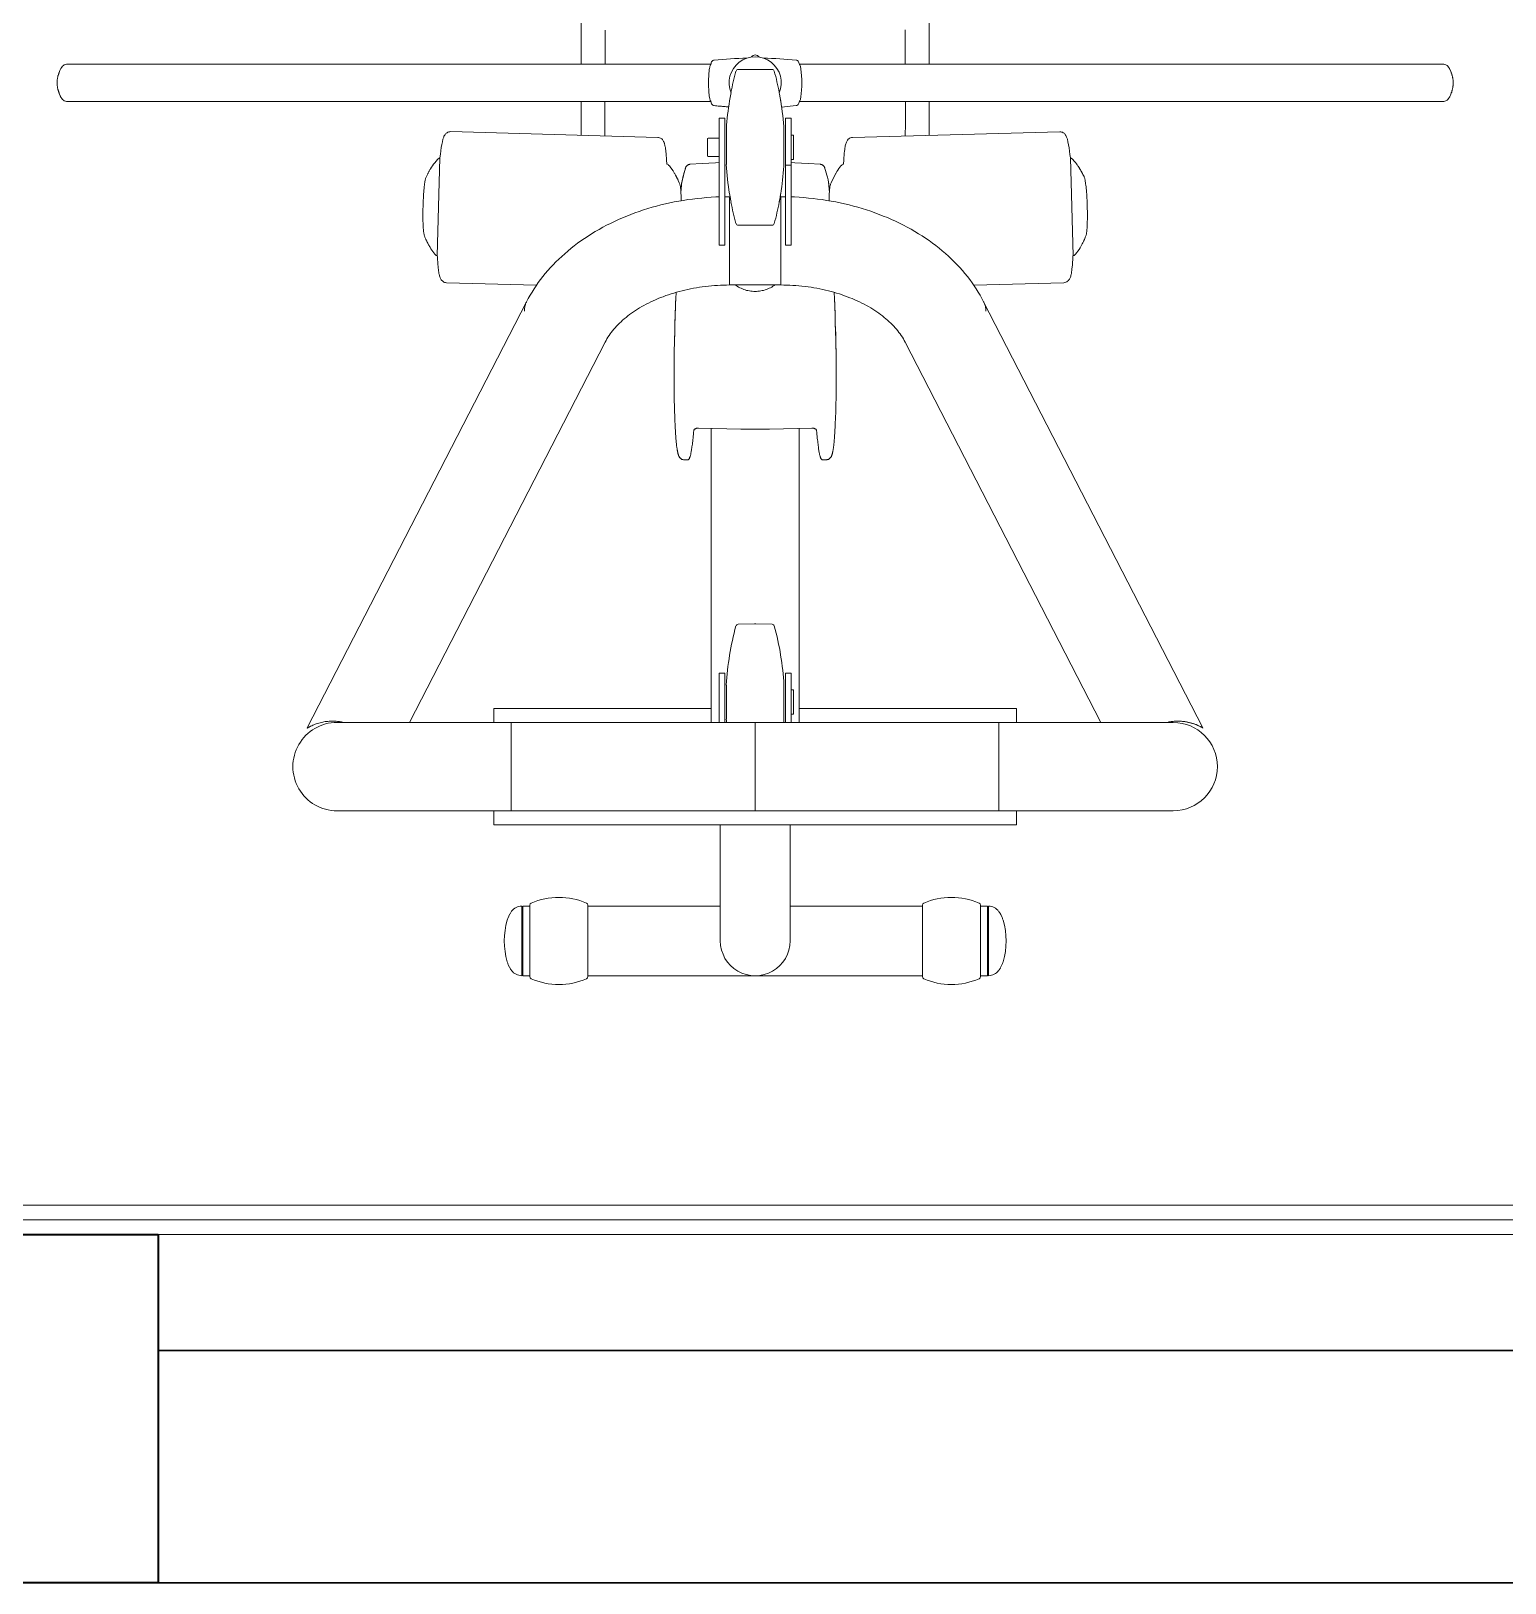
# Model space of a CAD drawing. Header units: centimetres. Extents: x 118932 to 154602, y -32682 to -23521.
# Drawn here: x 129501.4 to 129628.3, y -28918.3 to -28784.8 of the extents above; entities that cross this region are included whole.
import ezdxf

# ---------------------------------------------------------------- set-up
doc = ezdxf.new("R2010")
doc.units = ezdxf.units.CM
doc.header["$LTSCALE"] = 50
doc.header["$MEASUREMENT"] = 0
for name, color, linetype, lineweight, true_color in [('GEN_01_TA_Kolon', 7, 'Continuous', 35, 0xd05d28), ('GEN_02_TF_Mobilya', 7, 'Continuous', 5, 0x745e3d), ('GEN_05_ML_Alçıpan_giydirme', 7, 'Continuous', 18, 0x7ebab5), ('KALACAK DUVARLAR', 7, 'Continuous', 30, 0x005387)]:
    doc.layers.add(name, color=color, linetype=linetype, lineweight=lineweight, true_color=true_color)

# ---------------------------------------------------------------- blocks, each defined once
blk = doc.blocks.new('LEVEL -1_C BLOK_KOLON')
at = {"layer": 'GEN_01_TA_Kolon', "elevation": 0, "flags": 128}
blk.add_lwpolyline([(55379.74, 8603.14), (55379.74, 8573.14), (55319.74, 8573.14), (55319.74, 8603.14)], close=True, dxfattribs=at)
blk = doc.blocks.new('PP_Level-1_Cblok_YeniDuvarlar')
at = {"layer": 'GEN_05_ML_Alçıpan_giydirme', "elevation": 0}
for points in [[(-397.82, -1406.57), (-74.82, -1406.57), (-74.81, -1391.57), (-62.81, -1391.57), (-62.81, -1023.36), (-71.32, -1023.36), (-71.32, -957.36), (-62.81, -957.36), (-62.81, -649.78), (-71.31, -649.78), (-71.31, -583.78), (-62.81, -583.78), (-62.81, -120.17), (-443.43, -120.17)], [(-397.82, -1405.32), (-76.07, -1405.32), (-76.06, -1390.32), (-64.06, -1390.32), (-64.06, -1024.61), (-72.57, -1024.61), (-72.57, -956.11), (-64.06, -956.11), (-64.06, -651.03), (-72.56, -651.03), (-72.56, -582.53), (-64.06, -582.53), (-64.06, -121.42), (-443.43, -121.42)], [(-397.82, -1404.07), (-77.32, -1404.07), (-77.31, -1389.07), (-65.31, -1389.07), (-65.31, -1025.86), (-73.82, -1025.86), (-73.82, -954.86), (-65.31, -954.86), (-65.31, -652.28), (-73.81, -652.28), (-73.81, -581.28), (-65.31, -581.28), (-65.31, -122.67), (-443.43, -122.67)]]:
    blk.add_lwpolyline(points, dxfattribs=at)
blk = doc.blocks.new('KALACAK DUVALAR LEVEL -1 C BLOK')
at = {"layer": 'KALACAK DUVARLAR', "elevation": 0}
blk.add_lwpolyline([(163.35, -700.11), (426.35, -700.11), (426.14, -680.1), (163.35, -680.1)], close=True, dxfattribs=at)
blk = doc.blocks.new('apor aletleri 10')
at = {"layer": 'GEN_02_TF_Mobilya'}
for p, q in [((-71.13, 20.92, 0), (-71.11, 20.98, 0)), ((-9.74, 21.21, 0), (-12.66, 21.21, 0)), ((48.73, 19.2, 0), (48.71, 19.13, 0)), ((-26.18, 18.46, 0), (-26.18, 15.55, 0)), ((-8.92, 17.97, 0), (-7.68, 18.1, 0)), ((3.78, 15.55, 0), (3.78, 18.46, 0)), ((-18.17, 12.33, 0), (-18.17, 12.33, 0)), ((-18.17, 12.31, 0), (-18.17, 12.32, 0)), ((-8.6, 12.98, 0), (-8.1, 12.98, 0)), ((16.59, 12.9, 0), (16.59, 12.9, 0)), ((-17.97, 11.96, 0), (-17.99, 11.99, 0)), ((-17.96, 11.94, 0), (-17.89, 11.8, 0)), ((-17.61, 10.88, 0), (-17.57, 10.88, 0)), ((-4.83, 10.92, 0), (-4.83, 10.93, 0)), ((-13.32, 10.05, 0), (-13.3, 9.93, 0)), ((-9.11, 9.9, 0), (-9.12, 9.9, 0)), ((-9.11, 9.96, 0), (-9.11, 9.96, 0)), ((-9.09, 10.04, 0), (-9.08, 10.07, 0)), ((-9.06, 10.22, 0), (-9.05, 10.24, 0)), ((-9.04, 10.29, 0), (-9.04, 10.32, 0)), ((-39.8, 8.49, 0), (-39.8, 8.67, 0)), ((-9.74, 7.81, 0), (-12.66, 7.81, 0)), ((-8.7, 2.65, 0), (-8.7, 2.66, 0)), ((-15, -9.68, 0), (-15, -34.98, 0)), ((-7.4, -9.68, 0), (-7.4, -34.98, 0)), ((-48, -34.89, 0), (-48.1, -34.91, 0)), ((24.79, -34.98, 0), (-47.2, -34.98, 0)), ((-32.2, -42.58, 0), (-32.2, -34.98, 0)), ((-11.2, -42.58, 0), (-11.2, -34.98, 0)), ((9.79, -34.98, 0), (9.79, -42.58, 0)), ((24.79, -42.58, 0), (-47.2, -42.58, 0)), ((-14.2, -53.78, 0), (-14.2, -43.78, 0)), ((-8.2, -53.78, 0), (-8.2, -43.78, 0)), ((-30.6, -56.85, 0), (-30.6, -50.71, 0)), ((-25.6, -56.85, 0), (-25.6, -50.71, 0)), ((3.2, -50.71, 0), (3.2, -56.85, 0)), ((8.19, -50.71, 0), (8.19, -56.85, 0)), ((-32.31, -51.44, 0), (-32.49, -51.84, 0)), ((-31.3, -50.78, 0), (-31.3, -56.78, 0)), ((-25.6, -50.78, 0), (-14.2, -50.78, 0)), ((-8.2, -50.78, 0), (3.2, -50.78, 0)), ((8.89, -56.78, 0), (8.89, -50.78, 0)), ((10.06, -51.75, 0), (9.93, -51.49, 0)), ((-32.34, -56.07, 0), (-32.46, -55.81, 0)), ((9.9, -56.12, 0), (10.09, -55.72, 0)), ((-25.6, -56.78, 0), (3.2, -56.78, 0))]:
    blk.add_line(p, q, dxfattribs=at)
at = {"layer": 'GEN_02_TF_Mobilya', "elevation": 0, "flags": 128}
for points in [[(3.78, 21.66), (3.78, 40.72)], [(-26.18, 40.72), (-26.18, 21.66)], [(-24.12, 21.66), (-24.11, 22.05), (-24.11, 22.51), (-24.11, 22.97), (-24.1, 23.4), (-24.1, 23.81), (-24.1, 24.2), (-24.1, 24.59)], [(1.7, 24.63), (1.7, 24.25), (1.7, 23.86), (1.7, 23.45), (1.7, 23.03), (1.71, 22.58), (1.71, 22.12), (1.71, 21.66)], [(-70.47, 21.66), (-70.49, 21.66), (-70.58, 21.64), (-70.68, 21.61), (-70.76, 21.56), (-70.83, 21.49), (-70.9, 21.4), (-70.97, 21.3), (-70.97, 21.3), (-71.05, 21.12), (-71.13, 20.94), (-71.13, 20.92), (-71.15, 20.88), (-71.16, 20.84), (-71.17, 20.8), (-71.19, 20.75), (-71.2, 20.7), (-71.22, 20.65), (-71.23, 20.59), (-71.24, 20.54), (-71.25, 20.49), (-71.26, 20.44), (-71.27, 20.4), (-71.28, 20.35), (-71.28, 20.31), (-71.29, 20.27), (-71.29, 20.23), (-71.29, 20.2), (-71.3, 20.16), (-71.3, 20.13), (-71.3, 20.09), (-71.3, 20.06), (-71.3, 20.01), (-71.3, 19.95), (-71.29, 19.9), (-71.29, 19.85), (-71.28, 19.79), (-71.27, 19.74), (-71.26, 19.69), (-71.26, 19.64), (-71.25, 19.59), (-71.23, 19.54), (-71.22, 19.5), (-71.21, 19.45), (-71.2, 19.41), (-71.19, 19.36)], [(-70.47, 21.66), (-61.99, 21.66), (-20.78, 21.66), (-15.02, 21.66)], [(-14.73, 22.02), (-14.79, 22.01), (-14.85, 21.97), (-14.91, 21.92), (-14.95, 21.86), (-14.98, 21.8), (-15, 21.72), (-15.02, 21.64), (-15.02, 21.64), (-15.03, 21.62), (-15.05, 21.6), (-15.07, 21.56), (-15.08, 21.52), (-15.1, 21.46), (-15.11, 21.39), (-15.13, 21.31), (-15.15, 21.18), (-15.16, 21.05), (-15.18, 20.9), (-15.19, 20.75), (-15.2, 20.59), (-15.21, 20.43), (-15.22, 20.34), (-15.22, 20.25), (-15.22, 20.15), (-15.22, 20.06), (-15.22, 19.96), (-15.22, 19.87), (-15.22, 19.78), (-15.21, 19.69), (-15.2, 19.52), (-15.19, 19.36), (-15.18, 19.21), (-15.16, 19.07), (-15.15, 18.93), (-15.13, 18.81), (-15.11, 18.72), (-15.1, 18.66), (-15.08, 18.6), (-15.07, 18.55), (-15.05, 18.52), (-15.03, 18.49), (-15.02, 18.48), (-15.02, 18.48), (-15, 18.4), (-14.98, 18.32), (-14.95, 18.26), (-14.91, 18.2), (-14.85, 18.15), (-14.79, 18.11), (-14.73, 18.1), (-14.73, 18.1), (-14.74, 18.1)], [(-7.67, 18.1), (-7.68, 18.1), (-7.62, 18.11), (-7.55, 18.14), (-7.5, 18.2), (-7.46, 18.26), (-7.43, 18.32), (-7.4, 18.39), (-7.38, 18.48), (-7.38, 18.48), (-7.38, 18.48), (-7.35, 18.52), (-7.33, 18.57), (-7.31, 18.64), (-7.29, 18.72), (-7.27, 18.81), (-7.26, 18.93), (-7.24, 19.07), (-7.23, 19.21), (-7.21, 19.36), (-7.2, 19.52), (-7.19, 19.69), (-7.19, 19.78), (-7.18, 19.87), (-7.18, 19.96), (-7.18, 20.06), (-7.18, 20.15), (-7.18, 20.25), (-7.19, 20.34), (-7.19, 20.43), (-7.2, 20.59), (-7.21, 20.75), (-7.23, 20.9), (-7.24, 21.05), (-7.26, 21.18), (-7.27, 21.31), (-7.29, 21.4), (-7.31, 21.48), (-7.33, 21.55), (-7.35, 21.6), (-7.38, 21.63), (-7.38, 21.64), (-7.38, 21.64), (-7.4, 21.72), (-7.43, 21.79), (-7.46, 21.86), (-7.5, 21.92), (-7.55, 21.97), (-7.62, 22.01), (-7.68, 22.02), (-7.68, 22.02)], [(-7.39, 21.66), (7.95, 21.66), (39.58, 21.66), (48.07, 21.66)], [(48.56, 21.3), (48.65, 21.13), (48.72, 20.94), (48.73, 20.92), (48.71, 20.98), (48.68, 21.05), (48.65, 21.11), (48.62, 21.17), (48.62, 21.18), (48.61, 21.19), (48.61, 21.2), (48.6, 21.21), (48.57, 21.28), (48.56, 21.3), (48.56, 21.3), (48.5, 21.4), (48.43, 21.49), (48.36, 21.56), (48.27, 21.61), (48.18, 21.64), (48.09, 21.66), (48.07, 21.66)], [(48.6, 18.9), (48.59, 18.86), (48.57, 18.83), (48.56, 18.82), (48.65, 19), (48.72, 19.17), (48.73, 19.2), (48.74, 19.23), (48.76, 19.27), (48.77, 19.32), (48.78, 19.36), (48.8, 19.41), (48.81, 19.47), (48.83, 19.52), (48.84, 19.57), (48.85, 19.63), (48.86, 19.67), (48.87, 19.72), (48.87, 19.77), (48.88, 19.81), (48.88, 19.85), (48.89, 19.88), (48.89, 19.92), (48.89, 19.96), (48.9, 19.99), (48.9, 20.02), (48.9, 20.06), (48.9, 20.11), (48.89, 20.16), (48.89, 20.22), (48.88, 20.27), (48.88, 20.32), (48.87, 20.37), (48.86, 20.43), (48.85, 20.48), (48.84, 20.52), (48.83, 20.57), (48.82, 20.62), (48.81, 20.67), (48.8, 20.71), (48.78, 20.75), (48.77, 20.8), (48.76, 20.84), (48.74, 20.88), (48.73, 20.92)], [(-71.16, 19.3), (-71.19, 19.36), (-71.17, 19.32), (-71.16, 19.28), (-71.15, 19.24), (-71.13, 19.2)], [(-70.47, 18.46), (-70.49, 18.46), (-70.58, 18.47), (-70.68, 18.51), (-70.76, 18.56), (-70.83, 18.63), (-70.9, 18.71), (-70.97, 18.82), (-70.97, 18.82), (-70.97, 18.83), (-70.99, 18.87), (-71.01, 18.91), (-71.01, 18.92), (-71.02, 18.93), (-71.02, 18.94), (-71.02, 18.95), (-71.05, 19.01), (-71.08, 19.07), (-71.11, 19.13), (-71.13, 19.2), (-71.13, 19.17)], [(-71.13, 19.17), (-71.05, 18.99), (-70.97, 18.82)], [(-13.27, 19.22), (-13.3, 19.1), (-13.4, 18.51)], [(-9.08, 18.97), (-9.1, 19.09), (-9.13, 19.21), (-9.13, 19.21)], [(-9.13, 19.21), (-9.11, 19.1), (-9.09, 18.98), (-9.08, 18.97)], [(-9.1, 19.04), (-9.08, 18.96), (-9.07, 18.89), (-9.05, 18.81), (-9.04, 18.73), (-9.02, 18.63), (-9.01, 18.52)], [(-9, 18.51), (-9.02, 18.59), (-9.03, 18.66), (-9.04, 18.74)], [(48.07, 18.46), (48.09, 18.46), (48.18, 18.47), (48.27, 18.51), (48.36, 18.56), (48.43, 18.63), (48.5, 18.71), (48.56, 18.82), (48.56, 18.82)], [(-70.47, 18.46), (-61.99, 18.46), (-20.79, 18.46), (-15.02, 18.46)], [(-24.14, 18.46), (-24.14, 18.22), (-24.14, 17.95), (-24.14, 17.69), (-24.14, 17.44), (-24.14, 17.21), (-24.13, 16.78), (-24.13, 16.58), (-24.13, 16.39), (-24.13, 16.21), (-24.13, 16.03), (-24.13, 15.87), (-24.13, 15.71), (-24.13, 15.56), (-24.13, 15.5)], [(-14.5, 18.07), (-14.4, 18.06), (-14.3, 18.06), (-14.2, 18.05), (-14.11, 18.04), (-14.01, 18.03), (-13.91, 18.02)], [(-7.39, 18.46), (7.95, 18.46), (39.58, 18.46), (48.07, 18.46), (48.08, 18.46)], [(1.74, 18.46), (1.74, 18.28), (1.74, 18.01), (1.74, 17.75), (1.74, 17.5), (1.73, 17.27), (1.73, 16.63), (1.73, 16.44), (1.73, 16.26), (1.73, 16.09), (1.72, 15.92), (1.72, 15.76), (1.72, 15.61), (1.72, 15.5)], [(-13.67, 16.13), (-13.67, 16.12), (-13.68, 15.96)], [(-38.57, 5.16), (-38.34, 13.6), (-38.34, 13.6), (-38.3, 13.93), (-38.26, 14.22), (-38.22, 14.5), (-38.18, 14.75), (-38.13, 14.99), (-38.08, 15.2), (-38.06, 15.27), (-38.03, 15.34), (-38.01, 15.4), (-37.99, 15.46), (-37.96, 15.52), (-37.93, 15.57), (-37.89, 15.63), (-37.84, 15.68), (-37.79, 15.73), (-37.73, 15.77), (-37.66, 15.81), (-37.58, 15.84), (-37.5, 15.85), (-37.42, 15.86), (-19.59, 15.37), (-19.51, 15.36), (-19.43, 15.34), (-19.36, 15.31), (-19.29, 15.27), (-19.24, 15.23), (-19.19, 15.18), (-19.15, 15.13), (-19.11, 15.07), (-19.09, 15.02), (-19.06, 14.97), (-19.04, 14.91), (-19.02, 14.86), (-19, 14.79), (-18.98, 14.73), (-18.97, 14.65), (-18.95, 14.57), (-18.93, 14.47), (-18.92, 14.37), (-18.9, 14.25), (-18.88, 14.12), (-18.87, 13.97), (-18.85, 13.79), (-18.83, 13.6), (-18.82, 13.38), (-18.8, 13.13), (-18.8, 13.07), (-18.79, 13.07), (-18.74, 13.05), (-18.7, 13.02), (-18.66, 12.99), (-18.62, 12.95), (-18.59, 12.92), (-18.51, 12.82), (-18.37, 12.63), (-18.27, 12.48), (-18.17, 12.33)], [(-14.3, 13.71), (-15.25, 13.71), (-15.3, 13.76), (-15.3, 15.26), (-15.25, 15.31), (-14.3, 15.31)], [(-8.1, 15.56), (-7.9, 15.56), (-7.9, 13.46), (-8.1, 13.46)], [(15.94, 13.6), (15.9, 13.88), (15.86, 14.19), (15.82, 14.48), (15.78, 14.74), (15.73, 14.98), (15.68, 15.2), (15.65, 15.27), (15.63, 15.34), (15.61, 15.4), (15.58, 15.46), (15.55, 15.52), (15.52, 15.57), (15.48, 15.63), (15.44, 15.68), (15.39, 15.73), (15.32, 15.77), (15.26, 15.81), (15.18, 15.83), (15.1, 15.85), (15.02, 15.85), (-2.81, 15.37), (-2.9, 15.36), (-2.99, 15.34), (-3.07, 15.3), (-3.14, 15.25), (-3.2, 15.2), (-3.25, 15.13), (-3.29, 15.07), (-3.32, 15.01), (-3.35, 14.95), (-3.38, 14.88), (-3.4, 14.81), (-3.42, 14.74), (-3.44, 14.65), (-3.46, 14.56), (-3.47, 14.45), (-3.49, 14.32), (-3.51, 14.18), (-3.53, 14.02), (-3.55, 13.84), (-3.57, 13.62), (-3.58, 13.38), (-3.6, 13.11), (-3.6, 13.07)], [(-38.34, 13.6), (-38.35, 13.6), (-38.4, 13.58), (-38.44, 13.55), (-38.49, 13.53), (-38.53, 13.49), (-38.56, 13.46), (-38.67, 13.32), (-38.78, 13.19), (-38.88, 13.06), (-38.98, 12.93), (-39.07, 12.8), (-39.15, 12.67), (-39.19, 12.6)], [(16.17, 5.16), (15.94, 13.6), (15.94, 13.6), (15.99, 13.58), (16.04, 13.55), (16.08, 13.52), (16.12, 13.49), (16.16, 13.46), (16.27, 13.33), (16.37, 13.21), (16.45, 13.1), (16.53, 13), (16.59, 12.9), (16.6, 12.9), (16.6, 12.89), (16.61, 12.88), (16.62, 12.87), (16.63, 12.85), (16.64, 12.83), (16.65, 12.81), (16.66, 12.8)], [(-39.28, 12.45), (-39.29, 12.42), (-39.32, 12.38), (-39.34, 12.33), (-39.36, 12.29), (-39.39, 12.25), (-39.39, 12.24), (-39.42, 12.17), (-39.48, 12.05), (-39.53, 11.93), (-39.55, 11.89), (-39.57, 11.84), (-39.59, 11.78), (-39.6, 11.72), (-39.61, 11.66), (-39.63, 11.58), (-39.64, 11.49), (-39.66, 11.38), (-39.67, 11.26), (-39.69, 11.13), (-39.7, 10.98), (-39.72, 10.83), (-39.73, 10.66), (-39.74, 10.5), (-39.75, 10.32), (-39.76, 10.14), (-39.77, 9.96), (-39.78, 9.78), (-39.79, 9.59), (-39.79, 9.4), (-39.8, 9.21), (-39.8, 9.02), (-39.8, 8.84), (-39.8, 8.66), (-39.8, 8.48), (-39.8, 8.31), (-39.8, 8.15), (-39.79, 7.99), (-39.79, 7.84), (-39.78, 7.69), (-39.77, 7.56), (-39.76, 7.44), (-39.75, 7.34), (-39.74, 7.25), (-39.73, 7.17), (-39.72, 7.1), (-39.71, 7.04), (-39.7, 6.99), (-39.69, 6.94), (-39.67, 6.89), (-39.63, 6.79), (-39.59, 6.68), (-39.56, 6.61), (-39.55, 6.6), (-39.55, 6.59), (-39.55, 6.58), (-39.54, 6.57), (-39.53, 6.54)], [(-39.19, 12.6), (-39.19, 12.59), (-39.2, 12.59), (-39.2, 12.59), (-39.21, 12.57), (-39.24, 12.52), (-39.24, 12.51), (-39.25, 12.51), (-39.28, 12.45)], [(-18.17, 12.33), (-18.17, 12.32), (-18.17, 12.32), (-18.17, 12.32), (-18.17, 12.32), (-18.16, 12.31), (-18.16, 12.3), (-18.15, 12.29), (-18.14, 12.27), (-18.13, 12.26), (-18.13, 12.24)], [(-18.12, 12.24), (-18.12, 12.24), (-18.12, 12.24), (-18.06, 12.13), (-18.01, 12.03)], [(-18, 12.02), (-18, 12.02), (-18, 12.03), (-18.01, 12.03), (-18.01, 12.03), (-17.99, 12.01), (-17.98, 11.98), (-17.96, 11.95), (-17.96, 11.94), (-17.96, 11.94), (-17.96, 11.93), (-17.96, 11.93), (-17.95, 11.92), (-17.95, 11.92)], [(-17.51, 11.51), (-17.51, 11.51), (-17.47, 11.72), (-17.42, 11.93), (-17.37, 12.13), (-17.32, 12.33), (-17.27, 12.52), (-17.21, 12.7), (-17.22, 12.7), (-17.22, 12.67), (-17.23, 12.64), (-17.23, 12.61), (-17.28, 12.44), (-17.33, 12.25), (-17.38, 12.06), (-17.43, 11.87), (-17.48, 11.66), (-17.52, 11.45)], [(-14.3, 13.2), (-14.61, 13.19), (-15.75, 13.13), (-16.83, 13.05), (-16.84, 13.04), (-16.88, 13.04), (-16.91, 13.03), (-16.94, 13.02), (-16.97, 13.01), (-17, 12.99), (-17.03, 12.98), (-17.05, 12.96), (-17.07, 12.94), (-17.09, 12.92), (-17.11, 12.9), (-17.13, 12.88), (-17.14, 12.86), (-17.16, 12.84), (-17.17, 12.82), (-17.18, 12.8), (-17.18, 12.78), (-17.19, 12.77), (-17.2, 12.75), (-17.2, 12.73), (-17.21, 12.72), (-17.21, 12.7)], [(-8.73, 12.89), (-8.73, 12.9), (-8.73, 13.06)], [(-4.81, 10.61), (-4.83, 10.92), (-4.83, 10.96), (-4.84, 10.99), (-4.84, 11.02), (-4.84, 11.06), (-4.84, 11.09), (-4.85, 11.12), (-4.85, 11.15), (-4.85, 11.18), (-4.85, 11.21), (-4.86, 11.23), (-4.86, 11.26), (-4.86, 11.28), (-4.86, 11.31), (-4.87, 11.33), (-4.87, 11.35), (-4.87, 11.37), (-4.87, 11.39), (-4.87, 11.41), (-4.88, 11.42), (-4.88, 11.43), (-4.88, 11.45), (-4.88, 11.45), (-4.89, 11.48), (-4.89, 11.51), (-4.93, 11.72), (-4.98, 11.93), (-5.03, 12.13), (-5.08, 12.33), (-5.14, 12.52), (-5.19, 12.7), (-5.19, 12.72), (-5.2, 12.73), (-5.21, 12.75), (-5.21, 12.76), (-5.22, 12.78), (-5.23, 12.8), (-5.24, 12.82), (-5.25, 12.84), (-5.26, 12.86), (-5.27, 12.88), (-5.29, 12.9), (-5.31, 12.92), (-5.33, 12.94), (-5.35, 12.96), (-5.38, 12.98), (-5.4, 12.99), (-5.43, 13.01), (-5.46, 13.02), (-5.49, 13.03), (-5.53, 13.04), (-5.56, 13.04), (-5.57, 13.05), (-6.65, 13.12), (-7.79, 13.19), (-8.1, 13.2)], [(-3.6, 13.07), (-3.61, 13.07), (-3.66, 13.05), (-3.71, 13.02), (-3.75, 12.99), (-3.78, 12.95), (-3.82, 12.92), (-3.91, 12.8), (-4, 12.68), (-4.08, 12.56), (-4.16, 12.44), (-4.23, 12.33), (-4.23, 12.33), (-4.23, 12.32), (-4.23, 12.32), (-4.23, 12.32), (-4.24, 12.32), (-4.24, 12.31), (-4.24, 12.31), (-4.24, 12.3), (-4.24, 12.3), (-4.25, 12.3), (-4.25, 12.28), (-4.67, 11.45), (-4.71, 11.34), (-4.71, 11.33), (-4.73, 11.27)], [(16.97, 12.27), (16.97, 12.27), (16.96, 12.29), (16.96, 12.29), (16.95, 12.3), (16.95, 12.32), (16.94, 12.33), (16.93, 12.34), (16.93, 12.35), (16.91, 12.38), (16.9, 12.41), (16.88, 12.44), (16.86, 12.47), (16.84, 12.5), (16.82, 12.54), (16.8, 12.57), (16.78, 12.61), (16.76, 12.64), (16.74, 12.67), (16.72, 12.7), (16.71, 12.73), (16.69, 12.75), (16.68, 12.77), (16.67, 12.79), (16.66, 12.8), (16.66, 12.81), (16.65, 12.82)], [(16.89, 12.42), (16.89, 12.43), (16.87, 12.46)], [(17.09, 6.47), (17.1, 6.48), (17.11, 6.51), (17.12, 6.53), (17.12, 6.54), (17.13, 6.55), (17.13, 6.56), (17.14, 6.58), (17.14, 6.58), (17.14, 6.58), (17.14, 6.58), (17.14, 6.58), (17.14, 6.58), (17.14, 6.58), (17.17, 6.65), (17.22, 6.77), (17.27, 6.89), (17.28, 6.94), (17.3, 6.99), (17.31, 7.04), (17.32, 7.1), (17.33, 7.17), (17.34, 7.25), (17.35, 7.34), (17.36, 7.44), (17.37, 7.56), (17.38, 7.69), (17.38, 7.83), (17.39, 7.99), (17.39, 8.14), (17.4, 8.31), (17.4, 8.48), (17.4, 8.66), (17.4, 8.84), (17.4, 9.02), (17.39, 9.21), (17.39, 9.4), (17.38, 9.59), (17.38, 9.77), (17.37, 9.96), (17.36, 10.14), (17.35, 10.32), (17.34, 10.49), (17.33, 10.66), (17.31, 10.82), (17.3, 10.98), (17.29, 11.12), (17.27, 11.26), (17.25, 11.38), (17.24, 11.49), (17.22, 11.58), (17.21, 11.65), (17.2, 11.72), (17.18, 11.78), (17.17, 11.84), (17.15, 11.89), (17.13, 11.93), (17.11, 11.99), (17.07, 12.08), (17.02, 12.17), (16.97, 12.28)], [(-17.87, 11.76), (-17.89, 11.79), (-17.89, 11.8), (-17.89, 11.8), (-17.89, 11.8), (-17.89, 11.8), (-17.89, 11.8), (-17.89, 11.81)], [(-17.89, 11.81), (-17.88, 11.77), (-17.87, 11.77)], [(-17.86, 11.74), (-17.87, 11.77), (-17.88, 11.77)], [(-17.69, 11.33), (-17.7, 11.34), (-17.74, 11.47), (-17.8, 11.61), (-17.82, 11.65), (-17.82, 11.66), (-17.83, 11.66), (-17.83, 11.66), (-17.83, 11.67), (-17.83, 11.68), (-17.84, 11.69), (-17.85, 11.71), (-17.86, 11.73), (-17.87, 11.76)], [(-17.87, 11.74), (-17.86, 11.74), (-17.86, 11.74), (-17.86, 11.74), (-17.86, 11.74)], [(-17.82, 11.66), (-17.82, 11.66), (-17.83, 11.67)], [(-17.7, 11.34), (-17.68, 11.3), (-17.67, 11.25), (-17.65, 11.19), (-17.64, 11.13), (-17.63, 11.06), (-17.62, 10.99), (-17.61, 10.9), (-17.6, 10.8), (-17.6, 10.68), (-17.59, 10.54), (-17.58, 10.4), (-17.57, 10.25), (-17.57, 10.09), (-17.57, 9.93), (-17.57, 9.91)], [(-17.59, 10.61), (-17.57, 10.92), (-17.57, 10.93), (-17.59, 10.61)], [(-4.81, 10.61), (-4.83, 10.92), (-4.83, 10.96), (-4.84, 11), (-4.84, 11.05), (-4.84, 11.09), (-4.85, 11.14), (-4.85, 11.18), (-4.85, 11.22), (-4.86, 11.26), (-4.86, 11.29), (-4.87, 11.33), (-4.87, 11.36), (-4.87, 11.39), (-4.87, 11.41), (-4.88, 11.44), (-4.88, 11.46), (-4.88, 11.48), (-4.89, 11.5), (-4.89, 11.51)], [(-4.84, 9.91), (-4.84, 9.92), (-4.83, 10.09), (-4.83, 10.25), (-4.82, 10.4), (-4.82, 10.54), (-4.81, 10.68), (-4.8, 10.8), (-4.79, 10.9), (-4.78, 10.99), (-4.77, 11.06), (-4.76, 11.13), (-4.75, 11.19), (-4.74, 11.25), (-4.72, 11.3), (-4.71, 11.34)], [(18.56, -34.98), (1.72, -2.25), (1.64, -2.11), (1.56, -1.97), (1.47, -1.83), (1.38, -1.69), (1.28, -1.55), (1.18, -1.41), (1.08, -1.28), (0.97, -1.14), (0.85, -1.01), (0.73, -0.88), (0.61, -0.75), (0.48, -0.62), (0.34, -0.5), (0.2, -0.37), (0.06, -0.25), (-0.09, -0.12), (-0.24, 0), (-0.4, 0.12), (-0.56, 0.24), (-0.73, 0.35), (-0.9, 0.47), (-1.07, 0.58), (-1.25, 0.69), (-1.44, 0.8), (-1.62, 0.9), (-1.82, 1.01), (-2.01, 1.11), (-2.21, 1.21), (-2.42, 1.3), (-2.63, 1.4), (-2.84, 1.49), (-3.06, 1.57), (-3.27, 1.66), (-3.5, 1.74), (-3.72, 1.82), (-3.95, 1.9), (-4.19, 1.97), (-4.42, 2.04), (-4.66, 2.1), (-4.9, 2.17), (-5.14, 2.23), (-5.39, 2.28), (-5.64, 2.33), (-5.89, 2.38), (-6.14, 2.43), (-6.39, 2.47), (-6.65, 2.51), (-6.91, 2.54), (-7.17, 2.57), (-7.43, 2.59), (-7.69, 2.62), (-7.95, 2.63), (-8.21, 2.65), (-8.47, 2.66), (-8.74, 2.66), (-9, 2.67), (-9, 10.26), (-9, 2.67), (-13.4, 2.67), (-13.4, 10.26), (-13.4, 2.67), (-13.67, 2.66), (-13.93, 2.66), (-14.19, 2.65), (-14.45, 2.63), (-14.71, 2.62), (-14.97, 2.6), (-15.23, 2.57), (-15.49, 2.54), (-15.75, 2.51), (-16, 2.47), (-16.26, 2.43), (-16.51, 2.38), (-16.76, 2.34), (-17, 2.28), (-17.25, 2.23), (-17.49, 2.17), (-17.74, 2.11), (-17.97, 2.04), (-18.21, 1.97), (-18.44, 1.9), (-18.67, 1.82), (-18.9, 1.75), (-19.12, 1.66), (-19.34, 1.58), (-19.56, 1.49), (-19.77, 1.4), (-19.98, 1.31), (-20.18, 1.21), (-20.38, 1.11), (-20.58, 1.01), (-20.78, 0.91), (-20.96, 0.8), (-21.15, 0.69), (-21.33, 0.58), (-21.5, 0.47), (-21.68, 0.35), (-21.84, 0.24), (-22.01, 0.12), (-22.16, 0), (-22.32, -0.12), (-22.47, -0.25), (-22.61, -0.37), (-22.75, -0.5), (-22.88, -0.62), (-23.01, -0.75), (-23.14, -0.88), (-23.26, -1.01), (-23.37, -1.15), (-23.48, -1.28), (-23.59, -1.41), (-23.69, -1.55), (-23.78, -1.69), (-23.88, -1.83), (-23.96, -1.97), (-24.04, -2.11), (-24.12, -2.25), (-40.97, -34.98)], [(-14.3, 10.25), (-14.6, 10.24), (-15, 10.21), (-15.4, 10.18), (-15.8, 10.15), (-16.2, 10.11), (-16.59, 10.06), (-16.99, 10.01), (-17.38, 9.95), (-17.77, 9.88), (-18.16, 9.81), (-18.54, 9.73), (-18.93, 9.64), (-19.31, 9.55), (-19.69, 9.45), (-20.07, 9.35), (-20.44, 9.24), (-20.81, 9.12), (-21.18, 9), (-21.55, 8.87), (-21.91, 8.73), (-22.26, 8.59), (-22.62, 8.45), (-22.97, 8.29), (-23.31, 8.14), (-23.65, 7.97), (-23.99, 7.8), (-24.32, 7.63), (-24.64, 7.45), (-24.97, 7.26), (-25.28, 7.07), (-25.59, 6.87), (-25.9, 6.67), (-26.2, 6.47), (-26.49, 6.26), (-26.77, 6.04), (-27.05, 5.82), (-27.33, 5.59), (-27.59, 5.36), (-27.85, 5.13), (-28.11, 4.89), (-28.35, 4.65), (-28.59, 4.41), (-28.82, 4.16), (-29.05, 3.91), (-29.27, 3.65), (-29.48, 3.39), (-29.68, 3.13), (-29.87, 2.87), (-30.06, 2.6), (-30.24, 2.33), (-30.41, 2.06), (-30.57, 1.78), (-30.73, 1.51), (-30.88, 1.23), (-30.89, 1.19), (-30.93, 1.12), (-30.96, 1.05), (-30.98, 0.97), (-31, 0.89), (-31.02, 0.82), (-31.04, 0.74), (-31.05, 0.66), (-31.06, 0.57), (-31.07, 0.49), (-31.07, 0.41)], [(-13.36, 10.26), (-13.4, 10.26), (-13.8, 10.26)], [(-13.32, 10.06), (-13.33, 10.13), (-13.35, 10.21), (-13.36, 10.29), (-13.38, 10.39), (-13.4, 10.5), (-13.4, 10.5), (-13.4, 10.51), (-13.4, 10.51)], [(-13.37, 10.35), (-13.39, 10.43), (-13.4, 10.51), (-13.4, 10.51)], [(-13.27, 9.8), (-13.27, 9.8), (-13.3, 9.92), (-13.32, 10.04), (-13.32, 10.04)], [(-9.03, 10.37), (-9.03, 10.33), (-9.04, 10.3), (-9.05, 10.25), (-9.06, 10.21), (-9.06, 10.16), (-9.07, 10.12), (-9.08, 10.08), (-9.08, 10.05), (-9.09, 10.02), (-9.1, 9.97), (-9.1, 9.94), (-9.11, 9.9), (-9.12, 9.89), (-9.12, 9.87), (-9.12, 9.86), (-9.12, 9.85), (-9.13, 9.84), (-9.13, 9.83), (-9.13, 9.83), (-9.13, 9.83), (-9.13, 9.83), (-9.13, 9.83), (-9.13, 9.83), (-9.13, 9.84), (-9.13, 9.84), (-9.13, 9.85), (-9.13, 9.86), (-9.13, 9.87), (-9.12, 9.89), (-9.12, 9.9), (-9.12, 9.92), (-9.11, 9.96), (-9.11, 9.99)], [(-9.13, 9.8), (-9.11, 9.92), (-9.09, 10.04), (-9.06, 10.15), (-9.06, 10.17)], [(-9.1, 10), (-9.1, 9.99), (-9.1, 9.98), (-9.11, 9.97), (-9.11, 9.97), (-9.11, 9.96), (-9.11, 9.96)], [(-9.11, 9.96), (-9.11, 9.96), (-9.11, 9.96), (-9.1, 9.96), (-9.1, 9.97), (-9.1, 9.98), (-9.1, 9.99), (-9.1, 10)], [(-9.11, 9.96), (-9.11, 9.96), (-9.11, 9.96)], [(-8.6, 10.26), (-9, 10.26), (-9.05, 10.26)], [(-9.03, 10.35), (-9.02, 10.39), (-9.01, 10.5), (-9.01, 10.5)], [(8.47, 1.23), (8.32, 1.5), (8.17, 1.78), (8.01, 2.05), (7.83, 2.33), (7.66, 2.6), (7.47, 2.86), (7.28, 3.13), (7.07, 3.39), (6.86, 3.65), (6.64, 3.91), (6.42, 4.16), (6.18, 4.41), (5.94, 4.66), (5.7, 4.9), (5.44, 5.14), (5.18, 5.37), (4.91, 5.6), (4.64, 5.83), (4.35, 6.05), (4.07, 6.27), (3.77, 6.48), (3.47, 6.69), (3.17, 6.89), (2.86, 7.08), (2.54, 7.28), (2.22, 7.46), (1.89, 7.64), (1.56, 7.82), (1.22, 7.99), (0.88, 8.15), (0.53, 8.31), (0.18, 8.46), (-0.17, 8.6), (-0.53, 8.74), (-0.89, 8.88), (-1.25, 9.01), (-1.62, 9.13), (-1.99, 9.24), (-2.37, 9.35), (-2.74, 9.46), (-3.12, 9.56), (-3.5, 9.65), (-3.89, 9.73), (-4.27, 9.81), (-4.66, 9.88), (-5.05, 9.95), (-5.44, 10.01), (-5.83, 10.06), (-6.22, 10.11), (-6.62, 10.15), (-7.01, 10.19), (-7.41, 10.21), (-7.81, 10.24), (-8.1, 10.25)], [(-39.46, 6.4), (-39.46, 6.4), (-39.46, 6.4), (-39.46, 6.41), (-39.46, 6.41), (-39.47, 6.41), (-39.47, 6.41), (-39.48, 6.44), (-39.49, 6.46), (-39.5, 6.48), (-39.51, 6.49), (-39.51, 6.5), (-39.51, 6.51), (-39.52, 6.52), (-39.52, 6.53), (-39.53, 6.54), (-39.53, 6.54), (-39.52, 6.54)], [(-39.46, 6.4), (-39.44, 6.36), (-39.38, 6.25), (-39.32, 6.13), (-39.3, 6.08), (-39.28, 6.06), (-39.27, 6.04), (-39.27, 6.04)], [(-39.3, 6.1), (-39.3, 6.09), (-39.3, 6.08), (-39.29, 6.08), (-39.29, 6.07), (-39.28, 6.05), (-39.25, 6.01), (-39.24, 5.99), (-39.24, 5.98), (-39.19, 5.91), (-39.12, 5.79), (-39.04, 5.67), (-38.96, 5.56), (-38.87, 5.44), (-38.78, 5.32), (-38.75, 5.28), (-38.71, 5.25), (-38.67, 5.21), (-38.62, 5.19), (-38.58, 5.16), (-38.57, 5.16), (-38.56, 5.1), (-38.55, 4.85), (-38.53, 4.64), (-38.52, 4.44), (-38.5, 4.27), (-38.48, 4.12), (-38.47, 3.99), (-38.45, 3.87), (-38.43, 3.76), (-38.42, 3.67), (-38.4, 3.58), (-38.38, 3.51), (-38.37, 3.44), (-38.35, 3.38), (-38.33, 3.32), (-38.31, 3.27), (-38.28, 3.21), (-38.25, 3.16), (-38.22, 3.11), (-38.18, 3.06), (-38.13, 3.01), (-38.07, 2.96), (-38.01, 2.92), (-37.94, 2.89), (-37.86, 2.87), (-37.77, 2.86), (-30.02, 2.65)], [(7.62, 2.65), (15.37, 2.86), (15.46, 2.87), (15.55, 2.9), (15.63, 2.93), (15.7, 2.98), (15.76, 3.04), (15.81, 3.1), (15.85, 3.16), (15.88, 3.22), (15.91, 3.29), (15.94, 3.35), (15.96, 3.42), (15.98, 3.5), (16, 3.58), (16.02, 3.68), (16.04, 3.79), (16.05, 3.91), (16.07, 4.05), (16.09, 4.21), (16.11, 4.4), (16.13, 4.61), (16.15, 4.85), (16.16, 5.13), (16.16, 5.16), (16.17, 5.16), (16.22, 5.19), (16.27, 5.21), (16.31, 5.25), (16.34, 5.28), (16.38, 5.32), (16.48, 5.46), (16.58, 5.59), (16.68, 5.73), (16.77, 5.87), (16.8, 5.92), (16.86, 6.03), (16.87, 6.04), (16.92, 6.14), (16.96, 6.2), (16.97, 6.23), (16.99, 6.26), (17, 6.29), (17, 6.29)], [(17.1, 6.49), (17.09, 6.47), (17.09, 6.47), (17.08, 6.44), (17.07, 6.43), (17.06, 6.4), (17.01, 6.3), (17.01, 6.3), (17.01, 6.29), (17, 6.29), (16.99, 6.27), (16.97, 6.24), (16.96, 6.21)], [(16.96, 6.2), (16.96, 6.21), (16.96, 6.21), (16.96, 6.21), (16.96, 6.21), (16.96, 6.21), (16.96, 6.21), (16.96, 6.21)], [(17.07, 6.43), (17.07, 6.43), (17.07, 6.43)], [(-18.07, 0.75), (-18.07, 0.75), (-18.07, 0.8), (-18.06, 0.85), (-18.06, 0.9), (-18.06, 0.95), (-18.06, 1), (-18.06, 1.04), (-18.05, 1.09), (-18.05, 1.14), (-18.05, 1.18), (-18.05, 1.22), (-18.05, 1.27), (-18.04, 1.31), (-18.04, 1.35), (-18.04, 1.39), (-18.04, 1.42), (-18.03, 1.46), (-18.03, 1.47), (-18.04, 1.43), (-18.04, 1.38), (-18.04, 1.32), (-18.05, 1.26), (-18.05, 1.2), (-18.05, 1.14), (-18.05, 1.08), (-18.06, 1.01), (-18.06, 0.94), (-18.06, 0.87), (-18.07, 0.81), (-18.07, 0.75)], [(-18.03, 1.47), (-17.99, 2.04), (-18.03, 1.46)], [(-12.9, 2.67), (-12.84, 2.62), (-12.74, 2.56), (-12.63, 2.49), (-12.52, 2.43), (-12.41, 2.38), (-12.29, 2.33), (-12.18, 2.28), (-12.06, 2.24), (-11.94, 2.2), (-11.82, 2.18), (-11.69, 2.15), (-11.57, 2.13), (-11.45, 2.12), (-11.32, 2.11), (-11.2, 2.11), (-11.08, 2.11), (-10.96, 2.12), (-10.83, 2.13), (-10.71, 2.15), (-10.59, 2.18), (-10.47, 2.2), (-10.35, 2.24), (-10.23, 2.28), (-10.11, 2.33), (-9.99, 2.38), (-9.88, 2.43), (-9.77, 2.49), (-9.67, 2.56), (-9.56, 2.62), (-9.51, 2.67)], [(-4.37, 1.47), (-4.37, 1.46), (-4.41, 2.04), (-4.37, 1.47), (-4.37, 1.43), (-4.36, 1.38), (-4.36, 1.32), (-4.36, 1.26), (-4.35, 1.2), (-4.35, 1.14), (-4.35, 1.07), (-4.35, 1.01), (-4.34, 0.94), (-4.34, 0.87), (-4.34, 0.8), (-4.34, 0.75), (-4.34, 0.8), (-4.34, 0.85), (-4.34, 0.9), (-4.34, 0.95), (-4.35, 0.99), (-4.35, 1.04), (-4.35, 1.09), (-4.35, 1.14), (-4.35, 1.18), (-4.36, 1.22), (-4.36, 1.27), (-4.36, 1.31), (-4.36, 1.35), (-4.37, 1.39), (-4.37, 1.42), (-4.37, 1.46)], [(-46.59, -34.98), (-46.65, -34.97), (-46.73, -34.95), (-46.81, -34.94), (-46.9, -34.92), (-46.98, -34.91), (-47.07, -34.9), (-47.17, -34.89), (-47.26, -34.88), (-47.36, -34.88), (-47.46, -34.87), (-47.56, -34.87), (-47.66, -34.87), (-47.77, -34.87), (-47.87, -34.88), (-47.98, -34.89), (-48.09, -34.9), (-48.16, -34.91), (-48.21, -34.91), (-48.32, -34.93), (-48.43, -34.95), (-48.54, -34.97), (-48.65, -35), (-48.76, -35.03), (-48.87, -35.07), (-48.98, -35.1), (-49.09, -35.14), (-49.19, -35.18), (-49.28, -35.22), (-49.37, -35.26), (-49.44, -35.29), (-49.47, -35.31), (-49.5, -35.32), (-49.53, -35.34), (-49.55, -35.35), (-49.58, -35.36), (-49.6, -35.38), (-49.64, -35.4), (-49.7, -35.43), (-49.71, -35.44), (-49.73, -35.44), (-49.74, -35.45), (-49.75, -35.45), (-49.75, -35.46), (-49.76, -35.46), (-49.76, -35.45), (-49.76, -35.45), (-30.88, 1.23)], [(-18.14, -2.03), (-18.13, -1.34), (-18.11, -0.64), (-18.09, 0.06), (-18.07, 0.75), (-18.08, 0.3), (-18.09, -0.17), (-18.11, -0.64), (-18.12, -1.11), (-18.13, -1.58), (-18.14, -2.03)], [(-4.34, 0.75), (-4.34, 0.75), (-4.32, 0.29), (-4.31, -0.17), (-4.3, -0.64), (-4.28, -1.11), (-4.27, -1.58), (-4.26, -2.04), (-4.28, -1.34), (-4.3, -0.64), (-4.32, 0.06), (-4.34, 0.75)], [(8.66, 0.41), (8.66, 0.49), (8.66, 0.57), (8.65, 0.65), (8.64, 0.74), (8.62, 0.82), (8.6, 0.89), (8.58, 0.97), (8.55, 1.05), (8.52, 1.12), (8.49, 1.19), (8.47, 1.23), (27.35, -35.45), (27.35, -35.46), (27.35, -35.46), (27.35, -35.46), (27.34, -35.45), (27.33, -35.45), (27.32, -35.44), (27.3, -35.44), (27.28, -35.42), (27.23, -35.39), (27.19, -35.37), (27.15, -35.35), (27.1, -35.32), (27.04, -35.3), (27, -35.28), (26.96, -35.26), (26.92, -35.24), (26.88, -35.22), (26.84, -35.2), (26.79, -35.18), (26.75, -35.17), (26.7, -35.15), (26.65, -35.13), (26.6, -35.11), (26.55, -35.09), (26.5, -35.07), (26.44, -35.06), (26.39, -35.04), (26.34, -35.03), (26.28, -35.01), (26.23, -35), (26.17, -34.98), (26.11, -34.97), (26.05, -34.96), (25.99, -34.95), (25.93, -34.93), (25.86, -34.92), (25.8, -34.91), (25.76, -34.91), (25.73, -34.9), (25.66, -34.9), (25.59, -34.89), (25.51, -34.88), (25.43, -34.88), (25.35, -34.87), (25.26, -34.87), (25.17, -34.87), (25.07, -34.87), (24.97, -34.88), (24.87, -34.88), (24.78, -34.89), (24.69, -34.9), (24.6, -34.91), (24.51, -34.92), (24.42, -34.94), (24.34, -34.95), (24.26, -34.97), (24.19, -34.98)], [(-18.15, -2.34), (-18.14, -2.03), (-18.15, -2.27), (-18.15, -2.52), (-18.16, -2.77), (-18.16, -3.01), (-18.16, -3.25), (-18.17, -3.48), (-18.17, -3.72), (-18.17, -3.95), (-18.17, -4.17), (-18.18, -4.39), (-18.18, -4.61), (-18.18, -4.83), (-18.18, -5.04), (-18.18, -5.25), (-18.18, -5.45), (-18.18, -5.65), (-18.18, -5.84), (-18.18, -6.04), (-18.17, -6.23), (-18.17, -6.41), (-18.17, -6.59), (-18.17, -6.77), (-18.17, -6.94), (-18.16, -7.11), (-18.16, -7.28), (-18.16, -7.44), (-18.15, -7.6), (-18.15, -7.76), (-18.15, -7.91), (-18.14, -8.06), (-18.14, -8.2), (-18.14, -8.35), (-18.13, -8.48), (-18.13, -8.62), (-18.12, -8.75), (-18.12, -8.88), (-18.11, -9.01), (-18.11, -9.13), (-18.1, -9.25), (-18.1, -9.37), (-18.09, -9.48), (-18.08, -9.59), (-18.08, -9.7), (-18.07, -9.8), (-18.07, -9.9), (-18.06, -10), (-18.06, -10.1), (-18.05, -10.19), (-18.04, -10.28), (-18.04, -10.37), (-18.03, -10.45), (-18.02, -10.53), (-18.02, -10.61), (-18.01, -10.69), (-18, -10.76), (-18, -10.83), (-17.99, -10.9), (-17.98, -10.97), (-17.98, -11.03), (-17.97, -11.09), (-17.96, -11.15), (-17.96, -11.2), (-17.95, -11.26), (-17.94, -11.31), (-17.94, -11.36), (-17.93, -11.41), (-17.92, -11.45), (-17.92, -11.5), (-17.91, -11.54), (-17.9, -11.58), (-17.9, -11.62), (-17.89, -11.65), (-17.88, -11.69), (-17.87, -11.72), (-17.87, -11.75), (-17.86, -11.79), (-17.85, -11.82), (-17.85, -11.85), (-17.84, -11.87), (-17.83, -11.9), (-17.82, -11.93), (-17.81, -11.95), (-17.81, -11.98), (-17.8, -12), (-17.79, -12.03), (-17.78, -12.05), (-17.76, -12.07), (-17.75, -12.1), (-17.74, -12.12), (-17.72, -12.15), (-17.71, -12.17), (-17.69, -12.2), (-17.66, -12.22), (-17.64, -12.25), (-17.61, -12.27), (-17.58, -12.3), (-17.54, -12.32), (-17.5, -12.34), (-17.46, -12.35), (-17.42, -12.36), (-17.37, -12.37), (-17.36, -12.37), (-17.04, -12.39), (-17.04, -12.39)], [(-17.02, -12.38), (-17.04, -12.39), (-17.03, -12.39), (-16.99, -12.38), (-16.96, -12.37), (-16.94, -12.35), (-16.91, -12.33), (-16.9, -12.31), (-16.88, -12.29), (-16.86, -12.26), (-16.85, -12.23), (-16.84, -12.19), (-16.82, -12.16), (-16.81, -12.12), (-16.79, -12.07), (-16.78, -12.02), (-16.77, -11.97), (-16.75, -11.91), (-16.74, -11.85), (-16.73, -11.78), (-16.71, -11.71), (-16.7, -11.63), (-16.68, -11.54), (-16.67, -11.45), (-16.65, -11.36), (-16.64, -11.26), (-16.62, -11.15), (-16.61, -11.03), (-16.59, -10.91), (-16.58, -10.78), (-16.56, -10.65), (-16.55, -10.5), (-16.53, -10.35), (-16.52, -10.2), (-16.5, -10.03), (-16.49, -9.86), (-16.49, -9.85), (-16.48, -9.84), (-16.47, -9.82), (-16.46, -9.8), (-16.45, -9.78), (-16.44, -9.77), (-16.42, -9.75), (-16.4, -9.74), (-16.38, -9.72), (-16.36, -9.71), (-16.34, -9.7), (-16.31, -9.69), (-16.29, -9.68), (-16.26, -9.67), (-16.23, -9.66), (-16.2, -9.66), (-16.17, -9.65), (-16.14, -9.65), (-16.1, -9.65), (-16.09, -9.65), (-14.88, -9.69), (-13.65, -9.71), (-12.43, -9.73), (-11.2, -9.74), (-9.98, -9.73), (-8.75, -9.71), (-7.53, -9.69), (-6.32, -9.65), (-6.3, -9.65), (-6.26, -9.65), (-6.23, -9.65), (-6.2, -9.66), (-6.17, -9.66), (-6.14, -9.67), (-6.12, -9.68), (-6.09, -9.69), (-6.06, -9.7), (-6.04, -9.71), (-6.02, -9.72), (-6, -9.74), (-5.98, -9.75), (-5.96, -9.77), (-5.95, -9.78), (-5.94, -9.8), (-5.93, -9.82), (-5.92, -9.84), (-5.92, -9.85), (-5.92, -9.86), (-5.9, -10.03), (-5.89, -10.2), (-5.87, -10.35), (-5.86, -10.51), (-5.84, -10.65), (-5.82, -10.78), (-5.81, -10.91), (-5.79, -11.03), (-5.78, -11.15), (-5.76, -11.26), (-5.75, -11.36), (-5.74, -11.46), (-5.72, -11.54), (-5.71, -11.63), (-5.69, -11.71), (-5.68, -11.78), (-5.66, -11.85), (-5.65, -11.91), (-5.64, -11.97), (-5.62, -12.02), (-5.61, -12.07), (-5.6, -12.12), (-5.58, -12.16), (-5.57, -12.2), (-5.55, -12.23), (-5.54, -12.26), (-5.52, -12.29), (-5.51, -12.31), (-5.49, -12.33), (-5.47, -12.35), (-5.44, -12.37), (-5.41, -12.38), (-5.38, -12.39), (-5.36, -12.39), (-5.37, -12.39), (-5.04, -12.37), (-5.03, -12.37), (-4.99, -12.36), (-4.94, -12.35), (-4.9, -12.34), (-4.86, -12.32), (-4.83, -12.3), (-4.79, -12.27), (-4.76, -12.25), (-4.74, -12.22), (-4.71, -12.19), (-4.69, -12.16), (-4.67, -12.14), (-4.66, -12.11), (-4.64, -12.08), (-4.63, -12.06), (-4.62, -12.03), (-4.61, -12), (-4.6, -11.98), (-4.59, -11.95), (-4.58, -11.92), (-4.57, -11.89), (-4.56, -11.86), (-4.55, -11.83), (-4.54, -11.79), (-4.54, -11.76), (-4.53, -11.72), (-4.52, -11.69), (-4.51, -11.65), (-4.51, -11.61), (-4.5, -11.56), (-4.49, -11.52), (-4.48, -11.48), (-4.48, -11.43), (-4.47, -11.38), (-4.46, -11.33), (-4.46, -11.28), (-4.45, -11.22), (-4.44, -11.17), (-4.44, -11.11), (-4.43, -11.05), (-4.42, -10.98), (-4.41, -10.92), (-4.41, -10.85), (-4.4, -10.78), (-4.4, -10.71), (-4.39, -10.64), (-4.38, -10.56), (-4.38, -10.48), (-4.37, -10.4), (-4.36, -10.31), (-4.36, -10.23), (-4.35, -10.14), (-4.35, -10.05), (-4.34, -9.95), (-4.33, -9.85), (-4.33, -9.75), (-4.32, -9.65), (-4.32, -9.54), (-4.31, -9.43), (-4.31, -9.32), (-4.3, -9.21), (-4.3, -9.09), (-4.29, -8.97), (-4.29, -8.84), (-4.28, -8.71), (-4.28, -8.58), (-4.27, -8.45), (-4.27, -8.31), (-4.26, -8.17), (-4.26, -8.03), (-4.26, -7.88), (-4.25, -7.73), (-4.25, -7.57), (-4.25, -7.42), (-4.24, -7.25), (-4.24, -7.09), (-4.24, -6.92), (-4.23, -6.75), (-4.23, -6.57), (-4.23, -6.39), (-4.23, -6.21), (-4.23, -6.02), (-4.23, -5.83), (-4.23, -5.64), (-4.23, -5.44), (-4.23, -5.24), (-4.23, -5.03), (-4.23, -4.82), (-4.23, -4.61), (-4.23, -4.39), (-4.23, -4.17), (-4.23, -3.94), (-4.23, -3.72), (-4.24, -3.48), (-4.24, -3.25), (-4.24, -3.01), (-4.25, -2.77), (-4.25, -2.52), (-4.26, -2.27), (-4.26, -2.03)], [(-4.26, -2.03), (-4.25, -2.34), (-4.25, -2.64), (-4.24, -2.94), (-4.24, -3.24), (-4.24, -3.54), (-4.23, -3.84), (-4.23, -4.14), (-4.23, -4.44), (-4.23, -4.73), (-4.23, -5.03), (-4.23, -5.32), (-4.23, -5.6), (-4.23, -5.89), (-4.23, -6.17), (-4.23, -6.45), (-4.23, -6.73)], [(-9.74, -26.53), (-11.13, -26.48), (-11.27, -26.48), (-12.66, -26.53)], [(-14.3, -34.98), (-14.3, -30.73), (-13.8, -30.73), (-13.8, -34.98)], [(-13.68, -31.77), (-13.68, -31.77), (-13.68, -33.02), (-13.68, -31.77)], [(-8.73, -31.77), (-8.73, -31.77), (-8.73, -34.7), (-8.73, -34.7), (-8.73, -31.77)], [(-8.6, -34.98), (-8.6, -30.73), (-8.1, -30.73), (-8.1, -34.98)], [(-13.68, -33.04), (-13.68, -33.03), (-13.68, -33.03), (-13.68, -33.02), (-13.68, -33.03), (-13.68, -33.04), (-13.68, -33.04), (-13.68, -33.04), (-13.68, -33.04), (-13.68, -33.04), (-13.68, -33.05), (-13.68, -33.05), (-13.68, -33.05), (-13.67, -33.06), (-13.67, -33.06), (-13.67, -33.07), (-13.67, -33.07), (-13.67, -33.08), (-13.67, -33.09), (-13.67, -33.1), (-13.67, -33.1), (-13.67, -33.12), (-13.67, -33.14), (-13.67, -33.16), (-13.67, -33.18), (-13.67, -33.2), (-13.67, -33.23), (-13.67, -33.25), (-13.67, -33.28), (-13.67, -33.3), (-13.67, -33.32), (-13.67, -33.34), (-13.67, -33.35), (-13.67, -33.36), (-13.67, -33.37), (-13.67, -33.38), (-13.67, -33.38), (-13.67, -33.39), (-13.67, -33.4), (-13.67, -33.4), (-13.67, -33.41), (-13.68, -33.41), (-13.68, -33.42), (-13.68, -33.42), (-13.68, -33.42), (-13.68, -33.42), (-13.68, -33.43), (-13.68, -33.43), (-13.68, -33.43), (-13.68, -33.43), (-13.68, -33.44), (-13.68, -33.44), (-13.68, -34.7), (-13.68, -34.7), (-13.68, -33.44)], [(-13.68, -33.02), (-13.68, -33.03), (-13.68, -33.04), (-13.68, -33.05), (-13.67, -33.06), (-13.67, -33.07), (-13.67, -33.08), (-13.67, -33.1), (-13.67, -33.12), (-13.67, -33.13), (-13.67, -33.15), (-13.67, -33.17), (-13.67, -33.19), (-13.67, -33.21), (-13.67, -33.23), (-13.67, -33.25), (-13.67, -33.27), (-13.67, -33.29), (-13.67, -33.31), (-13.67, -33.32), (-13.67, -33.34), (-13.67, -33.36), (-13.67, -33.38), (-13.67, -33.39), (-13.67, -33.41), (-13.68, -33.42), (-13.68, -33.43), (-13.68, -33.43), (-13.68, -33.44), (-13.68, -33.43), (-13.68, -33.43)], [(-8.1, -34.28), (-7.9, -34.28), (-7.9, -32.18), (-8.1, -32.18)], [(-15, -33.78), (-33.7, -33.78), (-33.7, -34.98)], [(-7.4, -33.78), (11.29, -33.78), (11.29, -34.98)], [(-33.7, -42.58), (-33.7, -43.78), (11.29, -43.78), (11.29, -42.58)], [(-30.6, -56.78), (-31.2, -56.78), (-31.2, -50.78), (-30.6, -50.78)], [(8.19, -56.78), (8.79, -56.78), (8.79, -50.78), (8.19, -50.78)]]:
    blk.add_lwpolyline(points, dxfattribs=at)
for points in [[(-13.8, 6.09), (-13.8, 17.01), (-14.3, 17.01), (-14.3, 6.09)], [(-8.1, 6.09), (-8.6, 6.09), (-8.6, 17.01), (-8.1, 17.01)], [(-13.68, 15.96), (-13.68, 13.05), (-13.68, 13.04), (-13.68, 15.96)], [(-8.73, 13.06), (-8.73, 15.97), (-8.73, 15.98), (-8.73, 13.06)], [(-17.52, 11.46), (-17.53, 11.44), (-17.53, 11.41), (-17.53, 11.39), (-17.53, 11.36), (-17.54, 11.33), (-17.54, 11.3), (-17.54, 11.26), (-17.55, 11.22), (-17.55, 11.18), (-17.56, 11.14), (-17.56, 11.1), (-17.56, 11.05), (-17.57, 11.01), (-17.57, 10.96), (-17.57, 10.93), (-17.57, 10.96), (-17.57, 10.99), (-17.56, 11.02), (-17.56, 11.06), (-17.56, 11.09), (-17.56, 11.12), (-17.55, 11.15), (-17.55, 11.18), (-17.55, 11.21), (-17.55, 11.23), (-17.54, 11.26), (-17.54, 11.28), (-17.54, 11.31), (-17.54, 11.33), (-17.53, 11.35), (-17.53, 11.37), (-17.53, 11.39), (-17.53, 11.41), (-17.53, 11.42), (-17.52, 11.43), (-17.52, 11.45), (-17.52, 11.45), (-17.52, 11.48), (-17.51, 11.51), (-17.52, 11.5), (-17.52, 11.48)]]:
    blk.add_lwpolyline(points, close=True, dxfattribs=at)
at = {"layer": 'GEN_02_TF_Mobilya'}
for centre, radius, start, end in [((-11.2, -12.8, 0), 34.99, 91.1684, 95.7813), ((-11.2, 20.06, 0), 2.25, 337.4429, 202.5684), ((-11.2, 22.06, 0), 0.4, 34.3491, 145.6496), ((-11.2, -12.8, 0), 34.99, 84.2174, 88.8303), ((11.27, 14.51, 0), 25, 164.7923, 169.1437), ((-12.65, 21.01, 0), 0.2, 91.9993, 164.7923), ((-9.75, 21.01, 0), 0.2, 15.2064, 87.9993), ((-33.68, 14.51, 0), 25, 10.8525, 15.2064), ((-11.2, 52.91, 0), 34.99, 264.2176, 264.5906), ((-11.2, 52.91, 0), 34.99, 265.566, 266.2706), ((11.27, 14.51, 0), 25, 170.778, 176.2909), ((-33.68, 14.51, 0), 25, 3.3629, 9.2093), ((11.27, 14.51, 0), 25, 183.3629, 189.2093), ((-33.68, 14.51, 0), 25, 350.778, 356.2909), ((11.27, 14.51, 0), 25, 190.8525, 195.2064), ((-33.68, 14.51, 0), 25, 344.7923, 349.1437), ((-12.65, 8, 0), 0.2, 195.2064, 267.9993), ((-9.75, 8, 0), 0.2, 271.9993, 344.7923), ((11.27, -33.23, 0), 25, 164.7923, 176.6358), ((-12.65, -26.73, 0), 0.2, 91.9993, 164.7923), ((-9.75, -26.73, 0), 0.2, 15.2064, 87.9993), ((-33.68, -33.23, 0), 25, 3.3629, 15.2064), ((11.27, -33.23, 0), 25, 183.3629, 184.0137), ((-33.68, -33.23, 0), 25, 355.985, 356.6358), ((-47.2, -38.78, 0), 3.8, 89.9993, 269.9993), ((24.79, -38.78, 0), 3.8, 269.9993, 89.9993), ((-30.4, -50.71, 0), 0.2, 113.3621, 179.9993), ((-28.1, -56.03, 0), 6, 66.6366, 113.3621), ((-25.8, -50.71, 0), 0.2, 359.9993, 66.6366), ((3.4, -50.71, 0), 0.2, 113.3621, 179.9993), ((5.69, -56.03, 0), 6, 66.6366, 113.3621), ((7.99, -50.71, 0), 0.2, 359.9993, 66.6366), ((-26.4, -53.78, 0), 6.4, 163.7453, 196.2534), ((-30.14, -52.69, 0), 2.5, 160.1653, 163.7453), ((-30.14, -52.69, 0), 2.5, 144.2074, 150.0354), ((-31.3, -51.85, 0), 1.07, 89.9993, 144.2074), ((8.89, -51.86, 0), 1.07, 35.7913, 89.9993), ((7.74, -52.69, 0), 2.5, 28.6276, 35.7913), ((7.74, -52.69, 0), 2.5, 16.2534, 22.0609), ((4, -53.78, 0), 6.4, 343.7453, 16.2534), ((-11.2, -53.78, 0), 3, 179.9993, 359.9993), ((-30.14, -54.87, 0), 2.5, 196.2534, 202.0609), ((-30.14, -54.87, 0), 2.5, 208.6276, 215.7913), ((7.74, -54.87, 0), 2.5, 340.1653, 343.7453), ((-31.3, -55.7, 0), 1.07, 215.7913, 269.9993), ((-30.4, -56.85, 0), 0.2, 179.9993, 246.6366), ((-28.1, -51.53, 0), 6, 246.6366, 293.3621), ((-25.8, -56.85, 0), 0.2, 293.3621, 359.9993), ((3.4, -56.85, 0), 0.2, 179.9993, 246.6366), ((5.69, -51.53, 0), 6, 246.6366, 293.3621), ((7.99, -56.85, 0), 0.2, 293.3621, 359.9993), ((8.89, -55.7, 0), 1.07, 269.9993, 324.2074), ((7.74, -54.87, 0), 2.5, 324.2074, 330.0354)]:
    blk.add_arc(centre, radius, start, end, dxfattribs=at)
blk = doc.blocks.new('c blok level -1 tefriş')
blk.add_blockref('apor aletleri 10', (-11.7, -268.52))

msp = doc.modelspace()

# ---------------------------------------------------------------- block references
for name, p in [('LEVEL -1_C BLOK_KOLON', (74132.61, -37491.49, 0)), ('KALACAK DUVALAR LEVEL -1 C BLOK', (129349, -28218.24))]:
    msp.add_blockref(name, p)
at = {"color": 6}
msp.add_blockref('PP_Level-1_Cblok_YeniDuvarlar', (129850.16, -27481.78, 0), dxfattribs=at)

# ---------------------------------------------------------------- next in the draw order: block references
msp.add_blockref('c blok level -1 tefriş', (129586.65, -28540.8, 0))

doc.saveas('drawing.dxf')
